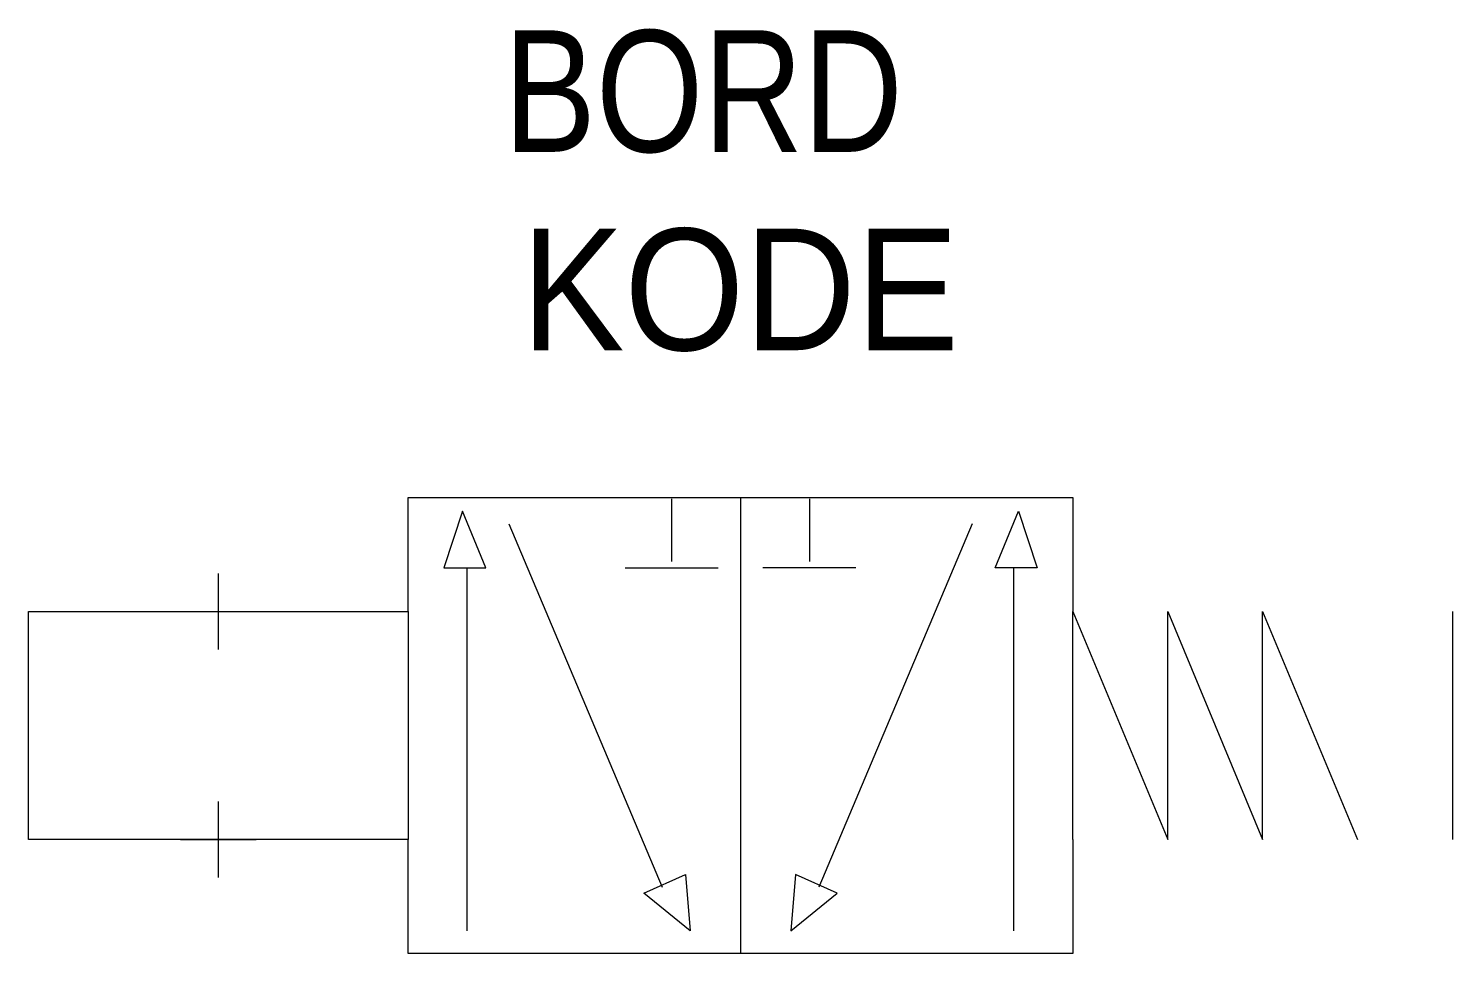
# Model space of a CAD drawing. Extents: x 80 to 117.5, y 195 to 219.3.
import ezdxf

# ---------------------------------------------------------------- set-up
doc = ezdxf.new("R2010")
doc.units = 0
doc.header["$PDMODE"] = 2
doc.linetypes.add('DASHED', pattern=[0])
for name, color, linetype in [('1', 8, 'CONTINUOUS'), ('11', 30, 'DASHED'), ('12', 30, 'DASHED'), ('3', 30, 'CONTINUOUS'), ('C', 7, 'CONTINUOUS')]:
    doc.layers.add(name, color=color, linetype=linetype)

msp = doc.modelspace()

# ---------------------------------------------------------------- linework, layer by layer
at = {"layer": '1', "color": 0}
for p, q in [((90, 207), (107.5, 207)), ((90, 204), (90, 207)), ((98.75, 207), (98.75, 195)), ((107.5, 207), (107.5, 204)), ((91.429, 206.638), (90.939, 205.154)), ((92.041, 205.154), (91.429, 206.638)), ((96.936, 206.967), (96.936, 205.319)), ((100.564, 206.967), (100.564, 205.319)), ((105.459, 205.154), (106.071, 206.638)), ((106.071, 206.638), (106.561, 205.154)), ((92.652, 206.308), (96.691, 196.749)), ((104.848, 206.308), (100.809, 196.749)), ((90.939, 205.154), (92.041, 205.154)), ((91.551, 195.595), (91.551, 205.154)), ((95.712, 205.154), (98.16, 205.154)), ((101.788, 205.154), (99.34, 205.154)), ((106.561, 205.154), (105.459, 205.154)), ((105.949, 195.595), (105.949, 205.154)), ((107.5, 204), (110, 198)), ((107.5, 198), (107.5, 204)), ((110, 204), (112.5, 198)), ((110, 198), (110, 204)), ((112.5, 204), (115, 198)), ((112.5, 198), (112.5, 204)), ((117.5, 204), (117.5, 198)), ((90, 195), (90, 198)), ((107.5, 198), (107.5, 195)), ((96.201, 196.584), (97.303, 197.079)), ((97.303, 197.079), (97.425, 195.595)), ((100.197, 197.079), (100.075, 195.595)), ((101.299, 196.584), (100.197, 197.079)), ((97.425, 195.595), (96.201, 196.584)), ((100.075, 195.595), (101.299, 196.584)), ((107.5, 195), (90, 195))]:
    msp.add_line(p, q, dxfattribs=at)
at = {"layer": '3', "color": 0}
for p, q in [((80, 198), (80, 204)), ((80, 204), (90, 204)), ((90, 204), (90, 198)), ((90, 198), (80, 198))]:
    msp.add_line(p, q, dxfattribs=at)
at = {"layer": 'C', "color": 0}
for p in [(85, 204), (85, 198)]:
    msp.add_point(p, dxfattribs=at)

# ---------------------------------------------------------------- texts
at = {"layer": '11', "color": 0, "width": 0.85}
msp.add_attdef('BORD', (92.517, 216.098), '', height=3.2, dxfattribs=at)
at = {"layer": '12', "color": 0, "width": 0.95}
msp.add_attdef('KODE', (92.979, 210.878), '-K', height=3.2, dxfattribs=at)

doc.saveas('drawing.dxf')
